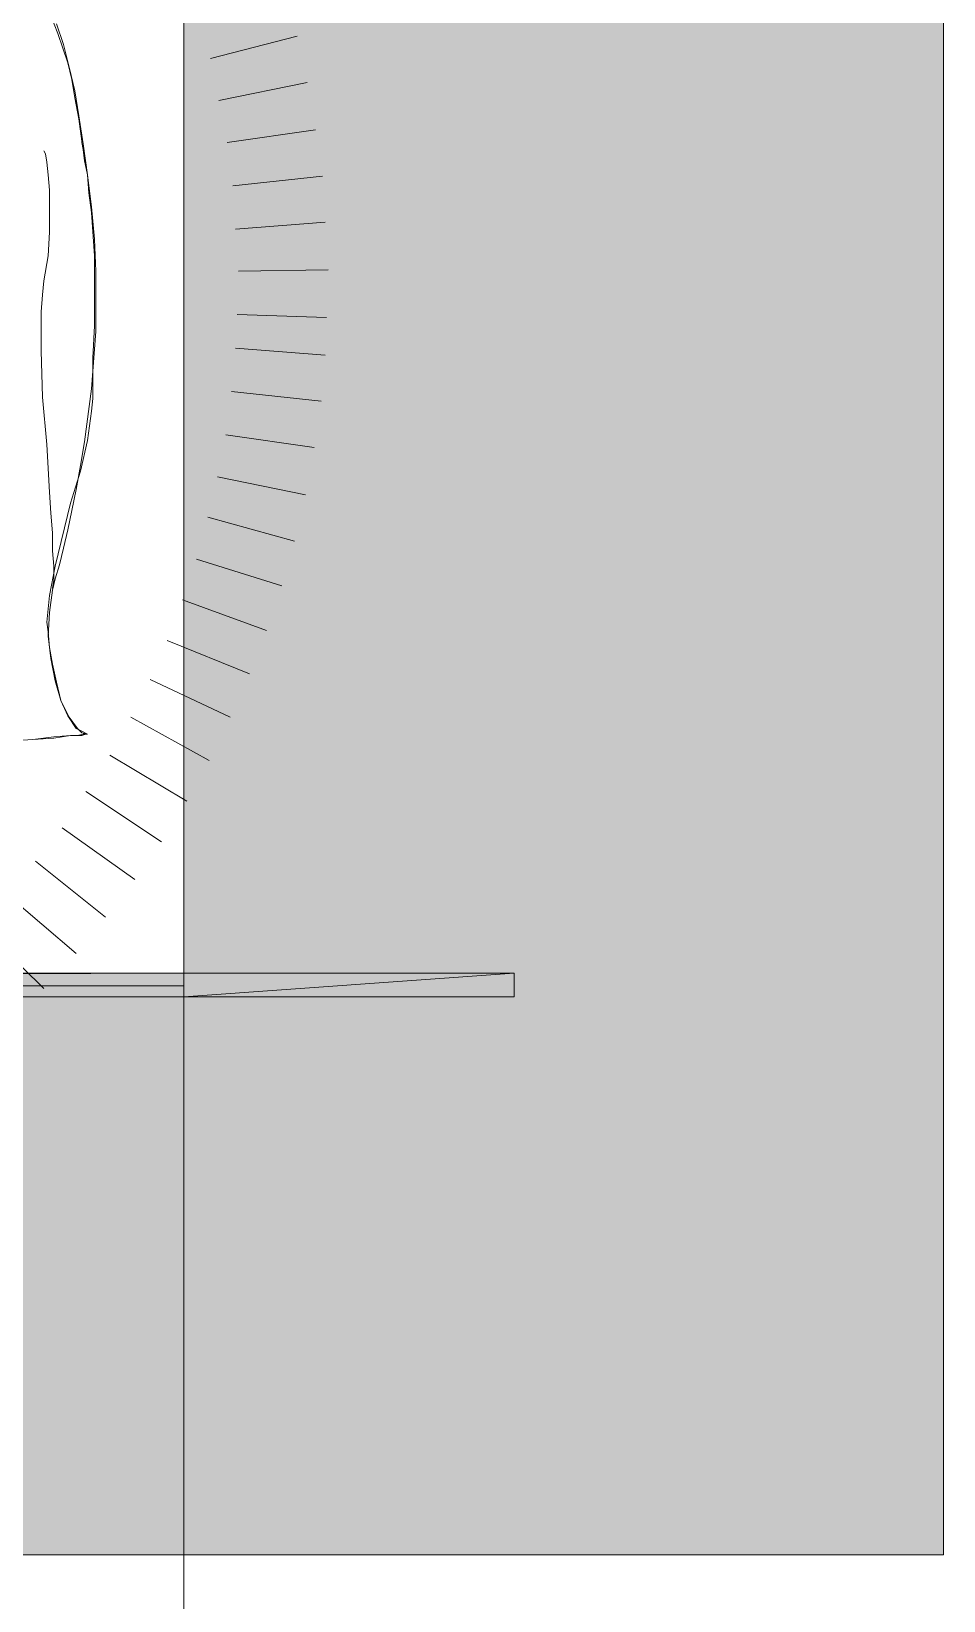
# Model space of a CAD drawing. Header units: centimetres. Extents: x -2268 to 4168, y -1681 to 1458.
# Drawn here: x 331.95 to 335.4, y 18.67 to 24.61 of the extents above; entities that cross this region are included whole.
import ezdxf

# ---------------------------------------------------------------- set-up
doc = ezdxf.new("R2010")
doc.units = ezdxf.units.CM
doc.layers.add('PDF _Geometria_Num_Penna__1', color=7, linetype='Continuous', lineweight=18, true_color=0xc6c8ca)
doc.layers.add('PDF _Riempimenti solidi_Num_Penna__1', color=7, linetype='Continuous', lineweight=18, true_color=0xc6c8ca)
doc.layers.add('PDF _Geometria_Num_Penna__7', color=7, linetype='Continuous', lineweight=18)
doc.layers.add('PDF _Riempimenti solidi_Num_Penna__7', color=7, linetype='Continuous', lineweight=18)

msp = doc.modelspace()

# ---------------------------------------------------------------- hatches: boundary and pattern name
at = {"layer": 'PDF _Riempimenti solidi_Num_Penna__1', "linetype": 'Continuous', "lineweight": 18, "true_color": 0xc6c8ca}
for points in [[(332.5223, 28.261), (335.3958, 28.261), (332.5223, 21.0005)], [(335.3958, 28.261), (332.5223, 21.0005), (335.3958, 18.8467)], [(332.5223, 21.0005), (320.0228, 21.0005), (335.3958, 18.8467)], [(320.0228, 21.0005), (335.3958, 18.8467), (320.0228, 18.8467)]]:
    msp.add_hatch(color=9, dxfattribs=at).paths.add_polyline_path(points)
at = {"layer": 'PDF _Riempimenti solidi_Num_Penna__7', "linetype": 'Continuous', "lineweight": 18}
for points in [[(307.5234, 21.0482), (307.5234, 20.9582), (332.5222, 21.0482)], [(307.5234, 20.9582), (332.5222, 20.9582), (332.5222, 21.0482)], [(332.5223, 21.0482), (332.5223, 20.9582), (333.7712, 21.0482)], [(332.5223, 20.9582), (333.7712, 20.9582), (333.7712, 21.0482)]]:
    msp.add_hatch(color=7, dxfattribs=at).paths.add_polyline_path(points)

# ---------------------------------------------------------------- linework, layer by layer
at = {"layer": 'PDF _Geometria_Num_Penna__1', "color": 9, "linetype": 'Continuous', "lineweight": 18, "true_color": 0xc6c8ca, "flags": 128}
msp.add_lwpolyline([(320.0228, 21.0005), (332.5223, 21.0005), (332.5223, 28.261), (335.3958, 28.261), (335.3958, 18.8467), (320.0228, 18.8467)], close=True, dxfattribs=at)
at = {"layer": 'PDF _Geometria_Num_Penna__7', "color": 7, "linetype": 'Continuous', "lineweight": 18, "flags": 128}
for points in [[(54.5172, -104.4071), (332.5223, -104.4071), (332.5223, 96.0028), (54.5172, 96.0028)], [(332.5223, 20.9582), (332.5223, 21.0481), (307.5234, 20.9582)], [(332.5223, 21.0481), (307.5234, 20.9582), (307.5234, 21.0481)], [(333.7712, 20.9582), (333.7712, 21.0481), (332.5223, 20.9582)], [(333.7712, 21.0481), (332.5223, 20.9582), (332.5223, 21.0481)]]:
    msp.add_lwpolyline(points, close=True, dxfattribs=at)
for points in [[(332.0037, 24.7101), (332.0461, 24.6043), (332.0831, 24.4932), (332.099, 24.4297), (332.1096, 24.3609), (332.1254, 24.2815), (332.136, 24.1968), (332.136, 24.1915), (332.1413, 24.1651), (332.1466, 24.1227), (332.1572, 24.0698), (332.1625, 24.001), (332.1731, 23.9269), (332.1836, 23.7629), (332.1836, 23.4983), (332.1784, 23.3766), (332.1784, 23.2654), (332.1784, 23.2231), (332.1731, 23.1755), (332.1572, 23.0643), (332.1307, 22.9479), (332.0937, 22.8262), (332.0355, 22.5881), (332.0143, 22.4769), (332.0037, 22.3764), (332.009, 22.3393), (332.0143, 22.2811), (332.0249, 22.2176), (332.0408, 22.1488), (332.0566, 22.08), (332.0831, 22.0218), (332.1149, 21.9742), (332.136, 21.9636), (332.1572, 21.953), (332.1519, 21.953), (332.1413, 21.953), (332.1201, 21.9477), (332.0937, 21.9477), (332.0302, 21.9425), (331.9508, 21.9319), (331.7762, 21.9213)], [(332.0408, 24.6413), (332.0672, 24.562), (332.0884, 24.4773), (332.1096, 24.3873), (332.1254, 24.2921), (332.1413, 24.1862), (332.1572, 24.0698), (332.1731, 23.9481), (332.1836, 23.8264), (332.1889, 23.7047), (332.1889, 23.4771), (332.1731, 23.2601), (332.1466, 23.059), (332.1307, 22.9691), (332.1149, 22.8791), (332.099, 22.7997), (332.0831, 22.7257), (332.0672, 22.6569), (332.0514, 22.5934), (332.0355, 22.5404), (332.0249, 22.4981), (332.0143, 22.4134), (332.009, 22.3235), (332.0196, 22.2388), (332.0355, 22.1541), (332.0566, 22.08), (332.0884, 22.0165), (332.1201, 21.9742), (332.136, 21.9583), (332.1572, 21.953), (332.1519, 21.953), (332.136, 21.9477), (332.1201, 21.9477), (332.0937, 21.9477), (332.0302, 21.9372), (331.9508, 21.9319), (331.7762, 21.9213)], [(332.951, 24.5937), (332.6229, 24.509)], [(332.988, 24.4191), (332.6546, 24.3503)], [(333.0198, 24.2391), (332.6864, 24.1915)], [(331.9931, 24.1598), (331.9984, 24.1492), (332.0037, 24.1174), (332.009, 24.0698), (332.0143, 24.0116), (332.0143, 23.9375), (332.0143, 23.8528), (332.009, 23.7629), (331.9931, 23.6676), (331.9878, 23.6147), (331.9826, 23.5512), (331.9826, 23.4824), (331.9826, 23.403), (331.9878, 23.2284), (332.0037, 23.0485), (332.0143, 22.8685), (332.0196, 22.7892), (332.0249, 22.7151), (332.0249, 22.6463), (332.0302, 22.5881), (332.0302, 22.5352), (332.0249, 22.5034)], [(333.0462, 24.0645), (332.7075, 24.0275)], [(333.0568, 23.8899), (332.7181, 23.8634)], [(333.0674, 23.71), (332.7287, 23.7047)], [(333.0621, 23.53), (332.7234, 23.5406)], [(333.0568, 23.3871), (332.7181, 23.4136)], [(333.0409, 23.2125), (332.7023, 23.2496)], [(333.0145, 23.0379), (332.6811, 23.0855)], [(332.9827, 22.858), (332.6493, 22.9268)], [(332.9404, 22.6833), (332.6123, 22.7733)], [(332.8927, 22.514), (332.5699, 22.6145)], [(332.8346, 22.3446), (332.517, 22.4611)], [(332.771, 22.1806), (332.4588, 22.3076)], [(332.697, 22.0165), (332.3953, 22.1594)], [(332.6176, 21.8525), (332.3212, 22.0165)], [(332.5329, 21.699), (332.2419, 21.8737)], [(332.4377, 21.5456), (332.1519, 21.7361)], [(332.3371, 21.4027), (332.0619, 21.5985)], [(332.226, 21.2598), (331.9614, 21.4715)], [(332.1149, 21.1222), (331.8555, 21.3445)], [(331.9931, 20.9899), (331.7497, 21.228)]]:
    msp.add_lwpolyline(points, dxfattribs=at)

doc.saveas('drawing.dxf')
